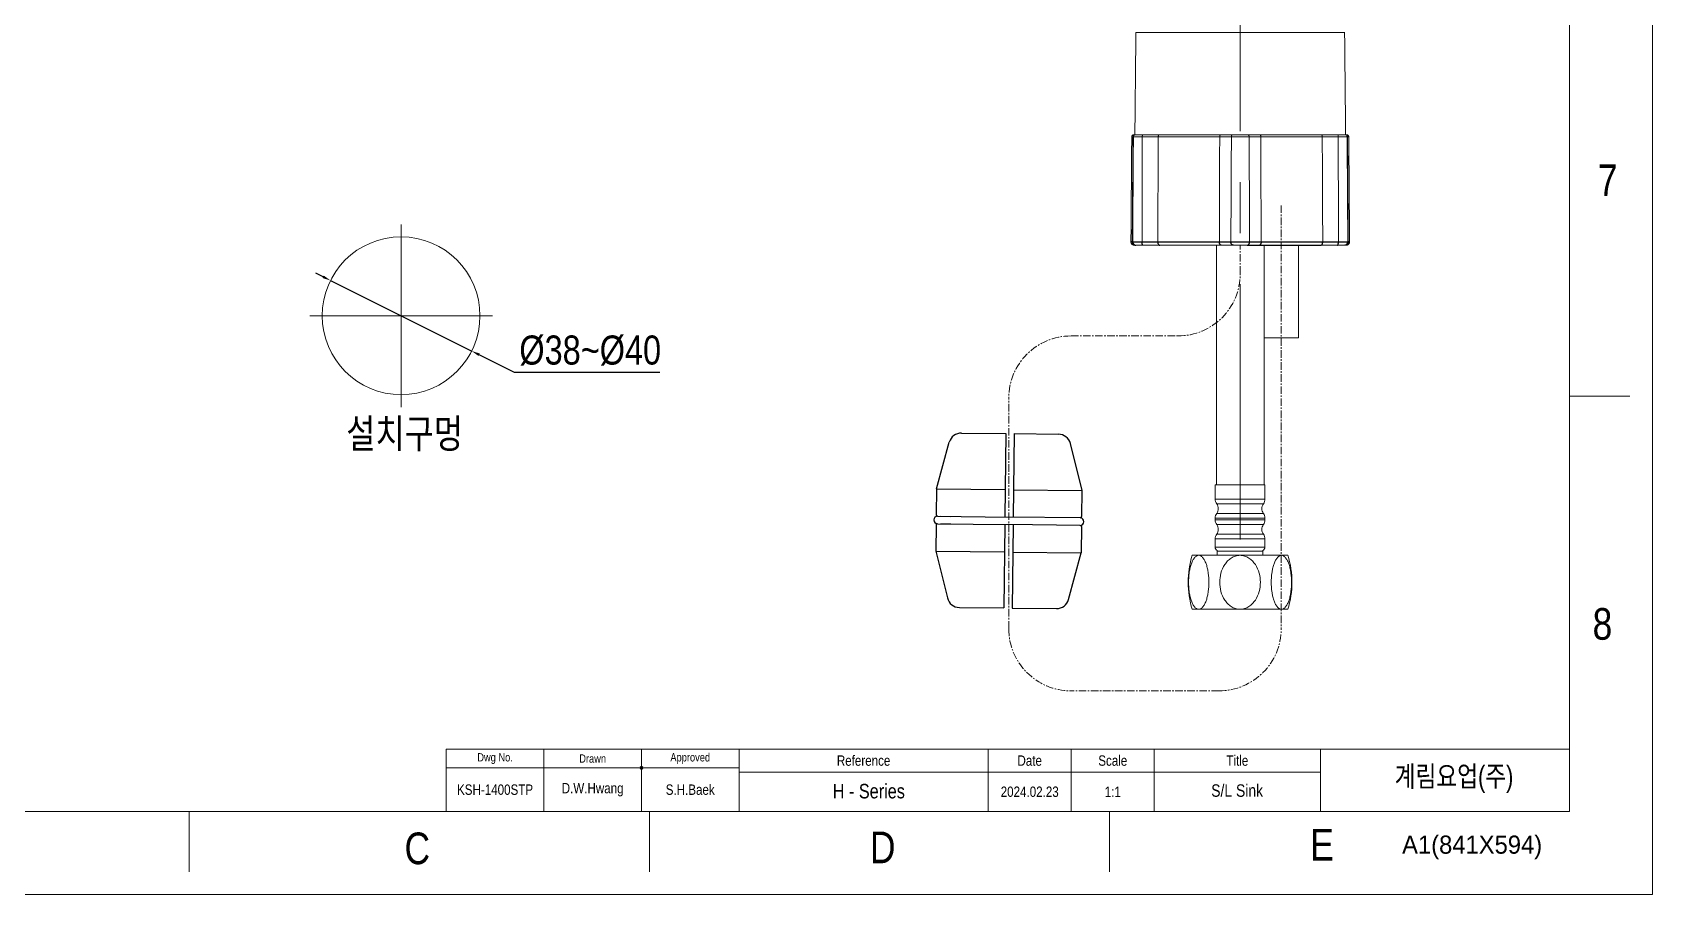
# Model space of a CAD drawing. Header units: inches. Extents: x 6245 to 6839, y 405 to 1245.
# Drawn here: x 6449.1 to 6839.2, y 405 to 612.6 of the extents above; entities that cross this region are included whole.
import ezdxf

# ---------------------------------------------------------------- set-up
doc = ezdxf.new("R2010")
doc.units = ezdxf.units.IN
doc.header["$LTSCALE"] = 4.84
doc.header["$MEASUREMENT"] = 0
doc.header["$PDMODE"] = 3
doc.header["$PDSIZE"] = 0.3125
doc.linetypes.add('CENTER', pattern=[0.6, 0.375, -0.075, 0.075, -0.075])
doc.linetypes.add('CENTERX2', pattern=[20.32, 12.7, -2.54, 2.54, -2.54])
doc.layers.get('0').update_dxf_attribs({"linetype": 'CONTINUOUS', "lineweight": 13})
doc.layers.get('Defpoints').update_dxf_attribs({"color": 3, "linetype": 'CONTINUOUS'})
for name, color, linetype, lineweight in [('CENTER', 1, 'CENTERX2', 15), ('DIM_', 3, 'CONTINUOUS', 9), ('TEXT', 2, 'CONTINUOUS', 13)]:
    doc.layers.add(name, color=color, linetype=linetype, lineweight=lineweight)
doc.layers.add('DWG', color=7, linetype='CONTINUOUS')
doc.styles.add('ROMANS', font='Gulim.ttf')
doc.styles.get("Standard").update_dxf_attribs({"font": 'arial.ttf', "width": 0.8})
doc.dimstyles.new('사본 STANDARD', dxfattribs={"dimscale": 0, "dimtxt": 5, "dimasz": 5, "dimexe": 1.25, "dimexo": 0.625, "dimtad": 3, "dimtoh": 1, "dimdsep": 46, "dimtxsty": 'Standard', "dimcen": 2.5, "dimclrd": 3, "dimclre": 3, "dimclrt": 4, "dimadec": 0, "dimazin": 0, "dimtfac": 1, "dimtmove": 0, "dimatfit": 3, "dimfxl": 1, "dimtolj": 1, "dimtzin": 0, "dimarcsym": 0})

# ---------------------------------------------------------------- blocks, each defined once
blk = doc.blocks.new('*D24')
at = {"layer": 'Defpoints', "color": 0, "transparency": 16777216}
for p in [(6520.86, 552.85), (6554.86, 535.86)]:
    blk.add_point(p, dxfattribs=at)
at = {"layer": 'DIM_', "color": 3, "lineweight": -2, "transparency": 16777216}
for p, q in [((6519.07, 553.74), (6517.29, 554.64)), ((6520.86, 552.85), (6554.86, 535.86)), ((6565.18, 530.71), (6556.65, 534.97)), ((6600.13, 530.71), (6565.18, 530.71))]:
    blk.add_line(p, q, dxfattribs=at)
at = {"layer": 'DIM_', "color": 3, "transparency": 16777216}
for points in [[(6519.22, 554.04), (6518.93, 553.44), (6520.86, 552.85)], [(6556.79, 535.27), (6556.5, 534.67), (6554.86, 535.86)]]:
    blk.add_solid(points, dxfattribs=at)
at = {"layer": 'DIM_', "color": 4, "transparency": 16777216, "insert": (6583.4, 535.97), "char_height": 7, "attachment_point": 5}
blk.add_mtext('\\A1;%%C38~%%C40', dxfattribs=at)
blk = doc.blocks.new('wt')
at = {"layer": 'DWG'}
for p, q in [((-2.9, 39.75), (-5.82, 28.5)), ((10.68, 42), (0, 42)), ((10.68, 21.9), (10.68, 42)), ((12.68, 21.9), (12.68, 42)), ((23.34, 42), (12.68, 42)), ((29.18, 28.5), (26.27, 39.75)), ((10.68, 28.5), (-5.82, 28.5)), ((-5.82, 22.2), (-5.82, 28.5)), ((29.18, 28.5), (12.68, 28.5)), ((29.18, 22.2), (29.18, 28.5)), ((-5.82, 13.5), (-5.82, 19.8)), ((-5.52, 21.9), (11.68, 21.9)), ((-5.52, 20.1), (11.68, 20.1)), ((10.68, 0), (10.68, 20.1)), ((28.88, 21.9), (11.68, 21.9)), ((28.88, 20.1), (11.68, 20.1)), ((12.68, 0), (12.68, 20.1)), ((28.18, 21.9), (25.68, 21.9)), ((28.18, 20.1), (25.68, 20.1)), ((29.18, 13.5), (29.18, 19.8)), ((-2.9, 2.25), (-5.82, 13.5)), ((10.68, 13.5), (-5.82, 13.5)), ((29.18, 13.5), (12.68, 13.5)), ((29.18, 13.5), (26.24, 2.24)), ((10.68, 0), (0, 0)), ((23.34, 0), (12.68, 0))]:
    blk.add_line(p, q, dxfattribs=at)
for centre, radius, start, end in [((0, 39), 3, 90, 165.4655), ((23.36, 39), 3, 14.5134, 90), ((-5.49, 21), 0.9, 90, 270), ((-5.52, 22.2), 0.3, 180, 270), ((-5.52, 19.8), 0.3, 90, 180), ((28.85, 21), 0.9, 270, 90), ((28.88, 22.2), 0.3, 270, 0), ((28.88, 19.8), 0.3, 0, 90), ((0, 3), 3, 194.5345, 270), ((23.34, 3), 3, 270, 345.3889)]:
    blk.add_arc(centre, radius, start, end, dxfattribs=at)

msp = doc.modelspace()

# ---------------------------------------------------------------- linework, layer by layer
at = {"color": 7, "linetype": 'Continuous'}
for p, q in [((6839.238, 1244.986), (6839.238, 404.986)), ((6819.238, 424.986), (6819.238, 1224.986)), ((6819.238, 524.986), (6833.774, 524.986)), ((6486.843, 424.982), (6486.843, 410.446)), ((6597.643, 424.983), (6597.643, 410.447)), ((6708.443, 424.984), (6708.443, 410.448)), ((6245.238, 404.986), (6839.238, 404.986))]:
    msp.add_line(p, q, dxfattribs=at)
at = {"color": 1, "linetype": 'CENTER'}
for p, q in [((6749.811, 570.911), (6749.811, 469.043)), ((6739.942, 554.495), (6739.942, 561.318)), ((6699.184, 539.495), (6724.942, 539.495)), ((6684.184, 469.043), (6684.184, 524.495)), ((6734.811, 454.043), (6699.184, 454.043))]:
    msp.add_line(p, q, dxfattribs=at)
for p, q in [((6734.192, 503.672), (6734.192, 561.318)), ((6745.692, 503.672), (6745.692, 561.318)), ((6753.93, 539.018), (6753.93, 561.318)), ((6745.692, 539.018), (6753.93, 539.018)), ((6733.894, 503.672), (6733.894, 500.233)), ((6733.895, 503.672), (6745.893, 503.672)), ((6745.644, 503.672), (6734.144, 503.672)), ((6745.894, 503.672), (6745.894, 500.233)), ((6745.894, 500.233), (6733.894, 500.233)), ((6745.894, 495.61), (6733.894, 495.61)), ((6733.894, 495.61), (6733.894, 495.233)), ((6734.269, 499.067), (6745.519, 499.067)), ((6745.519, 496.776), (6734.269, 496.776)), ((6745.894, 495.61), (6745.894, 495.233)), ((6745.894, 495.233), (6733.894, 495.233)), ((6734.269, 494.067), (6745.519, 494.067)), ((6745.519, 491.776), (6734.269, 491.776)), ((6745.894, 490.61), (6733.894, 490.61)), ((6733.894, 490.61), (6733.894, 488.672)), ((6745.894, 488.672), (6733.894, 488.672)), ((6745.894, 490.61), (6745.894, 488.672)), ((6728.394, 486.672), (6751.393, 486.672)), ((6734.394, 487.672), (6734.394, 486.672)), ((6745.393, 487.672), (6734.395, 487.672)), ((6745.394, 487.672), (6745.394, 486.672)), ((6728.394, 473.672), (6751.394, 473.672)), ((6548.738, 439.986), (6819.238, 439.986)), ((6548.738, 439.986), (6548.738, 424.986)), ((6572.238, 439.986), (6572.238, 424.986)), ((6595.738, 424.986), (6595.738, 439.986)), ((6619.238, 424.986), (6619.238, 439.986)), ((6679.238, 424.986), (6679.238, 439.986)), ((6679.238, 424.986), (6679.238, 439.986)), ((6679.238, 424.986), (6679.238, 439.986)), ((6699.238, 424.986), (6699.238, 439.986)), ((6719.238, 424.986), (6719.238, 439.986)), ((6759.238, 424.986), (6759.238, 439.986)), ((6619.238, 435.486), (6548.738, 435.486)), ((6619.238, 434.486), (6759.238, 434.486))]:
    msp.add_line(p, q)
at = {"linetype": 'Continuous'}
msp.add_line((6819.238, 424.986), (6265.238, 424.986), dxfattribs=at)
msp.add_circle((6537.86, 544.356), 19)
at = {"color": 1, "linetype": 'CENTER'}
for centre, start, end in [((6724.942, 554.495), 270, 360), ((6699.184, 524.495), 90, 180), ((6699.184, 469.043), 180, 270), ((6734.811, 469.043), 270, 0)]:
    msp.add_arc(centre, 15, start, end, dxfattribs=at)
for centre, radius, start, end in [((6735.894, 500.233), 2, 180, 215.65909), ((6743.894, 500.233), 2, 324.34091, 0), ((6735.894, 495.61), 2, 144.34091, 180), ((6732.644, 497.901), 2, 0, 35.65909), ((6732.644, 497.942), 2, 324.34091, 358.82012), ((6747.144, 497.901), 2, 144.34091, 180), ((6747.144, 497.942), 2, 181.17988, 215.65909), ((6743.894, 495.61), 2, 0, 35.65909), ((6735.894, 495.233), 2, 180, 215.65909), ((6735.894, 490.61), 2, 144.34091, 180), ((6732.644, 492.901), 2, 0, 35.65909), ((6732.644, 492.942), 2, 324.34091, 358.82012), ((6747.144, 492.901), 2, 144.34091, 180), ((6747.144, 492.942), 2, 181.17988, 215.65909), ((6743.894, 495.233), 2, 324.34091, 0), ((6743.894, 490.61), 2, 0, 35.65909), ((6734.894, 488.672), 1, 180, 247.5), ((6744.894, 488.672), 1, 292.5, 0), ((6749.019, 480.172), 21.625, 162.50768, 197.49232), ((6730.769, 480.172), 21.625, 342.50768, 17.49232)]:
    msp.add_arc(centre, radius, start, end)
for points, degree in [([(6714.565, 587.95), (6714.688, 600.264), (6714.812, 612.578)], 2), ([(6765.072, 612.578), (6765.195, 600.264), (6765.318, 587.95)], 2), ([(6713.617, 562.172), (6713.712, 574.812), (6713.808, 587.452)], 2), ([(6713.93, 562.17), (6714.019, 574.811), (6714.107, 587.451)], 2), ([(6714.21, 587.451), (6714.125, 574.811), (6714.039, 562.17)], 2), ([(6716.343, 587.451), (6716.32, 574.811), (6716.297, 562.17)], 2), ([(6720.197, 587.451), (6718.27, 587.451), (6716.343, 587.451)], 2), ([(6720.476, 587.95), (6718.474, 587.95), (6716.473, 587.95)], 2), ([(6720.074, 562.172), (6720.115, 570.598), (6720.156, 579.025), (6720.197, 587.451)], 3), ([(6734.919, 562.172), (6734.942, 570.598), (6734.965, 579.025), (6734.987, 587.451)], 3), ([(6737.809, 587.451), (6736.398, 587.451), (6734.987, 587.451)], 2), ([(6738.164, 587.95), (6736.699, 587.95), (6735.233, 587.95)], 2), ([(6737.684, 562.17), (6737.746, 574.811), (6737.809, 587.451)], 2), ([(6744.65, 587.95), (6743.185, 587.95), (6741.719, 587.95)], 2), ([(6744.896, 587.451), (6743.485, 587.451), (6742.075, 587.451)], 2), ([(6742.199, 562.17), (6742.137, 574.811), (6742.075, 587.451)], 2), ([(6744.964, 562.172), (6744.941, 570.598), (6744.919, 579.025), (6744.896, 587.451)], 3), ([(6763.41, 587.95), (6761.409, 587.95), (6759.407, 587.95)], 2), ([(6763.54, 587.451), (6761.613, 587.451), (6759.687, 587.451)], 2), ([(6759.809, 562.172), (6759.768, 570.598), (6759.727, 579.025), (6759.687, 587.451)], 3), ([(6763.586, 562.17), (6763.563, 574.811), (6763.54, 587.451)], 2), ([(6765.844, 562.17), (6765.759, 574.811), (6765.673, 587.451)], 2), ([(6765.776, 587.451), (6765.864, 574.811), (6765.953, 562.17)], 2), ([(6766.075, 587.452), (6766.171, 574.812), (6766.266, 562.172)], 2), ([(6716.516, 561.318), (6718.531, 561.318), (6720.546, 561.318)], 2), ([(6735.333, 561.318), (6736.808, 561.318), (6738.283, 561.318)], 2), ([(6759.337, 561.318), (6761.352, 561.318), (6763.367, 561.318)], 2)]:
    msp.add_open_spline(points, degree=degree)
for points, weights in [([(6714.812, 612.578), (6714.812, 612.578), (6739.942, 612.578)], [1, 0.707106781187, 1]), ([(6739.942, 612.578), (6765.072, 612.578), (6765.072, 612.578)], [1, 0.707106781187, 1]), ([(6713.808, 587.452), (6713.808, 587.452), (6714.109, 587.452)], [0.972553313786, 0.972553313786, 0.978195733654]), ([(6716.343, 587.451), (6714.107, 587.451), (6714.107, 587.451)], [1, 0.758819045103, 0.914835766825]), ([(6714.397, 587.844), (6714.211, 587.695), (6714.21, 587.451)], [0.85789133668, 0.833547852898, 1]), ([(6714.31, 587.95), (6714.31, 587.95), (6714.567, 587.95)], [1, 0.994010013257, 0.993031662969]), ([(6716.473, 587.95), (6714.609, 587.95), (6714.609, 587.95)], [1, 0.793353340291, 1]), ([(6716.473, 587.95), (6716.344, 587.95), (6716.343, 587.451)], [1, 0.709570736537, 1]), ([(6734.987, 587.452), (6726.116, 587.452), (6720.197, 587.452)], [1, 0.945106627571, 1]), ([(6735.233, 587.95), (6726.353, 587.95), (6720.476, 587.95)], [1, 0.943135436436, 1]), ([(6738.164, 587.95), (6737.811, 587.95), (6737.809, 587.451)], [1, 0.709570736536, 1]), ([(6742.075, 587.451), (6739.942, 587.451), (6737.809, 587.451)], [1, 0.707106781187, 1]), ([(6741.719, 587.95), (6739.942, 587.95), (6738.164, 587.95)], [1, 0.707106781187, 1]), ([(6741.719, 587.95), (6742.072, 587.95), (6742.075, 587.451)], [1, 0.709570736536, 1]), ([(6759.407, 587.95), (6753.53, 587.95), (6744.65, 587.95)], [1, 0.943135436436, 1]), ([(6759.687, 587.452), (6753.767, 587.452), (6744.896, 587.452)], [1, 0.945106627571, 1]), ([(6765.274, 587.95), (6765.274, 587.95), (6763.41, 587.95)], [1, 0.793353340291, 1]), ([(6763.41, 587.95), (6763.539, 587.95), (6763.54, 587.451)], [1, 0.709570736537, 1]), ([(6765.776, 587.451), (6765.776, 587.451), (6763.54, 587.451)], [0.914835766825, 0.758819045103, 1]), ([(6765.573, 587.95), (6765.573, 587.95), (6765.274, 587.95)], [1, 0.993535787301, 0.992908163617]), ([(6765.673, 587.451), (6765.673, 587.55), (6765.636, 587.641)], [1, 0.924975297021, 0.888711881317]), ([(6765.776, 587.452), (6766.075, 587.452), (6766.075, 587.452)], [0.978152195993, 0.972553313786, 0.972553313786]), ([(6714.464, 561.318), (6713.617, 561.318), (6713.617, 562.165)], [1, 0.707106781187, 1]), ([(6766.266, 562.165), (6766.266, 561.318), (6765.419, 561.318)], [1, 0.707106781187, 1]), ([(6714.464, 561.318), (6714.464, 561.318), (6714.767, 561.318)], [1, 0.993423043113, 0.992787533477]), ([(6714.778, 561.318), (6714.778, 561.318), (6716.516, 561.318)], [1, 0.793353340291, 1]), ([(6720.546, 561.318), (6726.421, 561.318), (6735.333, 561.318)], [1, 0.942180502973, 1]), ([(6738.283, 561.318), (6739.942, 561.318), (6741.6, 561.318)], [1, 0.707106781187, 1]), ([(6763.367, 561.318), (6765.105, 561.318), (6765.105, 561.318)], [1, 0.793353340291, 1]), ([(6765.105, 561.318), (6765.419, 561.318), (6765.419, 561.318)], [0.992766999176, 0.993307259035, 1])]:
    msp.add_rational_spline(points, weights, degree=2)
for points, weights, knots in [([(6713.808, 587.452), (6713.809, 587.657), (6713.955, 587.803), (6714.102, 587.95), (6714.31, 587.95)], [0.99689541334, 0.853553390593, 0.853553390593, 0.853553390593, 1], [0.00443614, 0.00443614, 0.00443614, 0.41628463, 0.41628463, 0.83256926, 0.83256926, 0.83256926]), ([(6714.107, 587.451), (6714.108, 587.657), (6714.254, 587.803), (6714.401, 587.95), (6714.609, 587.95)], [0.997126641142, 0.853553390593, 0.853553390593, 0.853553390593, 1], [0.00410409, 0.00410409, 0.00410409, 0.41628463, 0.41628463, 0.83256926, 0.83256926, 0.83256926]), ([(6765.776, 587.451), (6765.775, 587.657), (6765.629, 587.803), (6765.482, 587.95), (6765.274, 587.95)], [0.997126641142, 0.853553390593, 0.853553390593, 0.853553390593, 1], [0.00410409, 0.00410409, 0.00410409, 0.41628463, 0.41628463, 0.83256926, 0.83256926, 0.83256926]), ([(6766.075, 587.452), (6766.074, 587.657), (6765.928, 587.803), (6765.781, 587.95), (6765.573, 587.95)], [0.99689541334, 0.853553390593, 0.853553390593, 0.853553390593, 1], [0.00443614, 0.00443614, 0.00443614, 0.41628463, 0.41628463, 0.83256926, 0.83256926, 0.83256926]), ([(6714.778, 561.318), (6714.427, 561.318), (6714.179, 561.566), (6713.93, 561.814), (6713.93, 562.165)], [1, 0.853553390593, 0.853553390593, 0.853553390593, 1], [0, 0, 0, 0.7020568, 0.7020568, 1.4041136, 1.4041136, 1.4041136])]:
    msp.add_rational_spline(points, weights, degree=2, knots=knots)
for points, knots in [([(6715.762, 587.95), (6715.719, 587.95), (6715.676, 587.944), (6715.634, 587.934), (6715.595, 587.924), (6715.557, 587.909), (6715.52, 587.891)], [0.00597857, 0.00597857, 0.00597857, 0.00597857, 0.13503859, 0.13503859, 0.13503859, 0.2577187, 0.2577187, 0.2577187, 0.2577187]), ([(6720.405, 587.934), (6720.375, 587.92), (6720.346, 587.896), (6720.32, 587.865), (6720.295, 587.835), (6720.273, 587.798), (6720.254, 587.754), (6720.236, 587.712), (6720.222, 587.663), (6720.212, 587.612), (6720.202, 587.561), (6720.197, 587.506), (6720.197, 587.452)], [-0.67220824, -0.67220824, -0.67220824, -0.67220824, -0.49736249, -0.49736249, -0.49736249, -0.32956837, -0.32956837, -0.32956837, -0.16488275, -0.16488275, -0.16488275, 0, 0, 0, 0]), ([(6735.171, 587.934), (6735.145, 587.92), (6735.119, 587.896), (6735.097, 587.865), (6735.075, 587.835), (6735.055, 587.798), (6735.039, 587.754), (6735.023, 587.712), (6735.01, 587.663), (6735.001, 587.612), (6734.992, 587.561), (6734.988, 587.506), (6734.987, 587.452)], [0.13503859, 0.13503859, 0.13503859, 0.13503859, 0.30988434, 0.30988434, 0.30988434, 0.47767846, 0.47767846, 0.47767846, 0.64236407, 0.64236407, 0.64236407, 0.80724683, 0.80724683, 0.80724683, 0.80724683]), ([(6744.712, 587.934), (6744.738, 587.92), (6744.764, 587.896), (6744.786, 587.865), (6744.808, 587.835), (6744.828, 587.798), (6744.845, 587.754), (6744.861, 587.712), (6744.873, 587.663), (6744.882, 587.612), (6744.891, 587.561), (6744.895, 587.506), (6744.896, 587.452)], [-0.67220824, -0.67220824, -0.67220824, -0.67220824, -0.49736249, -0.49736249, -0.49736249, -0.32956837, -0.32956837, -0.32956837, -0.16488275, -0.16488275, -0.16488275, 0, 0, 0, 0]), ([(6759.478, 587.934), (6759.508, 587.92), (6759.537, 587.896), (6759.563, 587.865), (6759.588, 587.835), (6759.61, 587.798), (6759.629, 587.754), (6759.647, 587.712), (6759.661, 587.663), (6759.671, 587.612), (6759.681, 587.561), (6759.686, 587.506), (6759.687, 587.452)], [0.13503859, 0.13503859, 0.13503859, 0.13503859, 0.30988434, 0.30988434, 0.30988434, 0.47767846, 0.47767846, 0.47767846, 0.64236407, 0.64236407, 0.64236407, 0.80724683, 0.80724683, 0.80724683, 0.80724683]), ([(6729.934, 486.672), (6729.741, 486.672), (6729.435, 486.564), (6729.105, 486.294), (6728.765, 485.908), (6728.405, 485.284), (6728.066, 484.413), (6727.805, 483.433), (6727.555, 482.014), (6727.438, 480.172), (6727.555, 478.329), (6727.805, 476.91), (6728.066, 475.93), (6728.405, 475.059), (6728.765, 474.435), (6729.105, 474.049), (6729.435, 473.78), (6729.741, 473.672), (6729.934, 473.672)], [0, 0, 0, 0, 0.0392837, 0.0618229, 0.0867431, 0.1432923, 0.2072443, 0.2764694, 0.3492155, 0.4999954, 0.6507782, 0.7235261, 0.7927539, 0.8567076, 0.9132576, 0.9381776, 0.9607165, 1, 1, 1, 1]), ([(6729.934, 473.672), (6730.128, 473.672), (6730.433, 473.78), (6730.764, 474.049), (6731.104, 474.435), (6731.464, 475.059), (6731.803, 475.93), (6732.064, 476.91), (6732.314, 478.329), (6732.431, 480.172), (6732.314, 482.014), (6732.064, 483.433), (6731.803, 484.413), (6731.464, 485.284), (6731.104, 485.908), (6730.764, 486.294), (6730.433, 486.564), (6730.128, 486.672), (6729.934, 486.672)], [0, 0, 0, 0, 0.0392833, 0.0618224, 0.0867425, 0.1432923, 0.2072457, 0.2764722, 0.3492184, 0.5000006, 0.6507827, 0.7235286, 0.7927548, 0.8567077, 0.9132573, 0.9381774, 0.9607165, 1, 1, 1, 1]), ([(6739.894, 473.672), (6739.52, 473.672), (6738.768, 473.79), (6737.747, 474.284), (6736.88, 475.01), (6735.949, 476.187), (6735.191, 477.928), (6734.897, 480.172), (6735.191, 482.415), (6735.949, 484.156), (6736.88, 485.334), (6737.747, 486.059), (6738.768, 486.553), (6739.52, 486.672), (6739.894, 486.672)], [0, 0, 0, 0, 0.0625283, 0.1251008, 0.1876754, 0.2502694, 0.375087, 0.4999988, 0.624921, 0.7497425, 0.8123247, 0.8748877, 0.9374563, 1, 1, 1, 1]), ([(6739.894, 486.672), (6740.267, 486.672), (6741.019, 486.553), (6742.04, 486.06), (6742.907, 485.334), (6743.838, 484.157), (6744.596, 482.416), (6744.891, 480.172), (6744.596, 477.928), (6743.839, 476.187), (6742.908, 475.01), (6742.04, 474.284), (6741.019, 473.79), (6740.267, 473.672), (6739.894, 473.672)], [0, 0, 0, 0, 0.0625121, 0.1250594, 0.1876311, 0.2502148, 0.3750374, 0.4999568, 0.6248913, 0.7497332, 0.8123221, 0.8748991, 0.9374655, 1, 1, 1, 1]), ([(6749.853, 486.672), (6749.66, 486.672), (6749.354, 486.564), (6749.023, 486.294), (6748.684, 485.908), (6748.324, 485.284), (6747.985, 484.413), (6747.723, 483.433), (6747.474, 482.014), (6747.356, 480.172), (6747.474, 478.329), (6747.723, 476.91), (6747.985, 475.93), (6748.324, 475.059), (6748.684, 474.435), (6749.023, 474.049), (6749.354, 473.78), (6749.66, 473.672), (6749.853, 473.672)], [0, 0, 0, 0, 0.0392839, 0.0618234, 0.0867438, 0.1432931, 0.2072454, 0.2764703, 0.3492157, 0.4999984, 0.650782, 0.723527, 0.792752, 0.8567048, 0.9132544, 0.9381755, 0.9607154, 1, 1, 1, 1]), ([(6749.853, 473.672), (6750.046, 473.672), (6750.352, 473.78), (6750.683, 474.049), (6751.022, 474.435), (6751.382, 475.059), (6751.721, 475.93), (6751.983, 476.91), (6752.232, 478.329), (6752.35, 480.172), (6752.232, 482.014), (6751.983, 483.433), (6751.721, 484.413), (6751.382, 485.284), (6751.022, 485.908), (6750.683, 486.294), (6750.352, 486.564), (6750.046, 486.672), (6749.853, 486.672)], [0, 0, 0, 0, 0.0392838, 0.0618231, 0.0867435, 0.1432935, 0.2072473, 0.2764743, 0.3492204, 0.5000035, 0.6507829, 0.7235278, 0.7927527, 0.8567053, 0.9132548, 0.9381757, 0.9607155, 1, 1, 1, 1])]:
    msp.add_open_spline(points, degree=3, knots=knots)
at = {"lineweight": -3}
for points, weights in [([(6713.94, 562.172), (6713.617, 562.172), (6713.617, 562.172)], [0.978764021773, 0.972757538549, 0.972757538549]), ([(6713.93, 562.17), (6713.93, 562.17), (6716.297, 562.17)], [0.914835766825, 0.758819045103, 1]), ([(6714.039, 562.17), (6714.037, 561.401), (6714.776, 561.322)], [1, 0.727371173155, 0.962275279492]), ([(6716.516, 561.318), (6716.296, 561.32), (6716.297, 562.17)], [1, 0.707106781187, 1]), ([(6720.074, 562.172), (6726.021, 562.172), (6734.919, 562.172)], [1, 0.945515077098, 1]), ([(6737.684, 562.17), (6739.942, 562.17), (6742.199, 562.17)], [1, 0.707106781187, 1]), ([(6741.6, 561.318), (6742.201, 561.32), (6742.199, 562.17)], [1, 0.707106781187, 1]), ([(6744.964, 562.172), (6753.862, 562.172), (6759.809, 562.172)], [1, 0.945515077098, 1]), ([(6763.586, 562.17), (6765.953, 562.17), (6765.953, 562.17)], [1, 0.758819045102, 0.914835766825]), ([(6765.463, 561.45), (6765.845, 561.702), (6765.844, 562.17)], [0.864161764924, 0.814138159373, 1]), ([(6766.266, 562.172), (6766.266, 562.172), (6765.953, 562.172)], [0.972757538549, 0.972757538549, 0.978584049789]), ([(6744.55, 561.318), (6753.462, 561.318), (6759.337, 561.318)], [1, 0.942180502973, 1])]:
    msp.add_rational_spline(points, weights, degree=2, dxfattribs=at)
for points in [[(6716.297, 562.17), (6718.186, 562.171), (6720.074, 562.171)], [(6734.919, 562.171), (6736.301, 562.171), (6737.684, 562.17)], [(6742.199, 562.17), (6743.582, 562.171), (6744.964, 562.171)], [(6759.809, 562.171), (6761.698, 562.171), (6763.586, 562.17)], [(6741.6, 561.318), (6743.075, 561.318), (6744.55, 561.318)]]:
    msp.add_open_spline(points, degree=2, dxfattribs=at)
for points, knots in [([(6720.074, 562.165), (6720.074, 562.075), (6720.082, 561.984), (6720.098, 561.9), (6720.113, 561.813), (6720.137, 561.73), (6720.167, 561.658), (6720.198, 561.584), (6720.235, 561.52), (6720.277, 561.468), (6720.32, 561.415), (6720.368, 561.374), (6720.419, 561.349), (6720.458, 561.329), (6720.5, 561.318), (6720.542, 561.318)], [0.0059714, 0.0059714, 0.0059714, 0.0059714, 0.2778304, 0.2778304, 0.2778304, 0.5553457, 0.5553457, 0.5553457, 0.8378475, 0.8378475, 0.8378475, 1.1320665, 1.1320665, 1.1320665, 1.366222, 1.366222, 1.366222, 1.366222]), ([(6735.33, 561.318), (6735.294, 561.318), (6735.257, 561.329), (6735.222, 561.349), (6735.178, 561.374), (6735.136, 561.415), (6735.098, 561.468), (6735.061, 561.52), (6735.028, 561.584), (6735.002, 561.658), (6734.975, 561.73), (6734.954, 561.813), (6734.94, 561.9), (6734.926, 561.984), (6734.919, 562.075), (6734.919, 562.165)], [0.0077285, 0.0077285, 0.0077285, 0.0077285, 0.2418841, 0.2418841, 0.2418841, 0.536103, 0.536103, 0.536103, 0.8186049, 0.8186049, 0.8186049, 1.0961202, 1.0961202, 1.0961202, 1.3679792, 1.3679792, 1.3679792, 1.3679792]), ([(6744.964, 562.165), (6744.964, 562.075), (6744.957, 561.984), (6744.943, 561.9), (6744.929, 561.813), (6744.908, 561.73), (6744.882, 561.658), (6744.855, 561.584), (6744.822, 561.52), (6744.785, 561.468), (6744.747, 561.415), (6744.705, 561.374), (6744.661, 561.349), (6744.626, 561.329), (6744.59, 561.318), (6744.553, 561.318)], [0.0059714, 0.0059714, 0.0059714, 0.0059714, 0.2778304, 0.2778304, 0.2778304, 0.5553457, 0.5553457, 0.5553457, 0.8378475, 0.8378475, 0.8378475, 1.1320665, 1.1320665, 1.1320665, 1.366222, 1.366222, 1.366222, 1.366222]), ([(6759.341, 561.318), (6759.383, 561.318), (6759.425, 561.329), (6759.465, 561.349), (6759.515, 561.374), (6759.563, 561.415), (6759.606, 561.468), (6759.648, 561.52), (6759.685, 561.584), (6759.716, 561.658), (6759.746, 561.73), (6759.77, 561.813), (6759.785, 561.9), (6759.801, 561.984), (6759.809, 562.075), (6759.809, 562.165)], [0.0077285, 0.0077285, 0.0077285, 0.0077285, 0.2418841, 0.2418841, 0.2418841, 0.536103, 0.536103, 0.536103, 0.8186049, 0.8186049, 0.8186049, 1.0961202, 1.0961202, 1.0961202, 1.3679792, 1.3679792, 1.3679792, 1.3679792])]:
    msp.add_open_spline(points, degree=3, knots=knots, dxfattribs=at)
for points, weights, knots in [([(6738.283, 561.318), (6738.034, 561.318), (6737.858, 561.568), (6737.682, 561.818), (6737.684, 562.17)], [1, 0.923210217113, 1, 0.923210217113, 1], [0, 0, 0, 0.6685498, 0.6685498, 1.3370995, 1.3370995, 1.3370995]), ([(6763.367, 561.318), (6763.458, 561.318), (6763.522, 561.568), (6763.587, 561.818), (6763.586, 562.17)], [1, 0.923210217113, 1, 0.923210217113, 1], [0, 0, 0, 0.6685498, 0.6685498, 1.3370995, 1.3370995, 1.3370995]), ([(6765.953, 562.165), (6765.953, 561.814), (6765.704, 561.566), (6765.456, 561.318), (6765.105, 561.318)], [1, 0.853553390593, 0.853553390593, 0.853553390593, 1], [0, 0, 0, 0.7020568, 0.7020568, 1.4041136, 1.4041136, 1.4041136])]:
    msp.add_rational_spline(points, weights, degree=2, knots=knots, dxfattribs=at)
at = {"layer": 'CENTER'}
for p, q in [((6739.942, 490.457), (6739.942, 941.151)), ((6537.86, 522.356), (6537.86, 566.356)), ((6559.86, 544.356), (6515.86, 544.356))]:
    msp.add_line(p, q, dxfattribs=at)
at = {"layer": 'TEXT'}
msp.add_point((6595.738, 435.486), dxfattribs=at)

# ---------------------------------------------------------------- block references
at = {"color": 250, "rotation": 179.3408578333895}
msp.add_blockref('wt', (6696.147, 515.847), dxfattribs=at)

# ---------------------------------------------------------------- texts
at = {"char_height": 7.624, "attachment_point": 5}
for s, width, insert in [('7', 50, (6828.437, 576.968)), ('8', 50, (6827.157, 470.108)), ('C', 10, (6541.76, 416.068)), ('D', 10, (6653.841, 416.347)), ('E', 10, (6759.634, 416.981))]:
    msp.add_mtext_dynamic_manual_height_columns(s, width=width, gutter_width=12.5, heights=[0], dxfattribs=dict(at, insert=insert))
at = {"layer": 'DIM_', "color": 3, "insert": (6516.481, 519.504), "char_height": 7, "attachment_point": 1}
msp.add_mtext_dynamic_manual_height_columns('\\pi8.17599;{\\fGulim|b0|i0|c129|p50;설치구멍}', width=44.83667, gutter_width=12.5, heights=[0], dxfattribs=at)
at = {"layer": 'TEXT', "style": 'ROMANS'}
msp.add_text('A1(841X594)', height=4.375, dxfattribs=at).set_placement((6778.917, 414.824))
at = {"layer": 'TEXT', "attachment_point": 5}
for s, width, insert, char_height in [('Dwg No.', 23.5, (6560.488, 437.736), 2), ('Drawn', 23.5, (6583.988, 437.736), 2), ('Approved', 23.5, (6607.488, 437.736), 2), ('Reference', 60, (6649.238, 437.236), 2.5), ('Date', 20, (6689.238, 437.236), 2.5), ('Scale', 20, (6709.238, 437.236), 2.5), ('Title', 40, (6739.238, 437.236), 2.5), ('KSH-1400STP', 23.5, (6560.488, 430.236), 2.5), ('D.W.Hwang', 23.5, (6583.988, 430.236), 2.5), ('S.H.Baek', 23.5, (6607.488, 430.236), 2.5), ('H - Series', 60, (6650.487, 429.869), 3.5), ('2024.02.23', 20, (6689.238, 429.736), 2.5), ('1:1', 20, (6709.238, 429.736), 2.5), ('S/L Sink', 31.81379, (6739.191, 430.014), 3)]:
    msp.add_mtext_dynamic_manual_height_columns(s, width=width, gutter_width=12.5, heights=[0], dxfattribs=dict(at, insert=insert, char_height=char_height))
at = {"layer": 'TEXT', "linetype": 'CENTERX2', "insert": (6791.414, 432.728), "char_height": 5, "attachment_point": 5}
msp.add_mtext_dynamic_manual_height_columns('{\\fHYGothic-Medium|b0|i0|c129|p18;계림요업(주)}', width=60, gutter_width=12.5, heights=[0], dxfattribs=at)

# ---------------------------------------------------------------- dimensions: what is measured, and where the dimension line sits
at = {"layer": 'DIM_', "color": 3}
dim = msp.add_diameter_dim_2p(p1=(6520.864, 552.849), p2=(6554.856, 535.863), text='%%C38~%%C40', dimstyle='사본 STANDARD', override={"dimscale": 1, "dimtxt": 7, "dimasz": 2, "dimgap": 1.5}, dxfattribs=at)
dim.commit()
dim.dimension.update_dxf_attribs({"geometry": '*D24', "text_midpoint": (6583.404, 535.975)})

doc.saveas('drawing.dxf')
